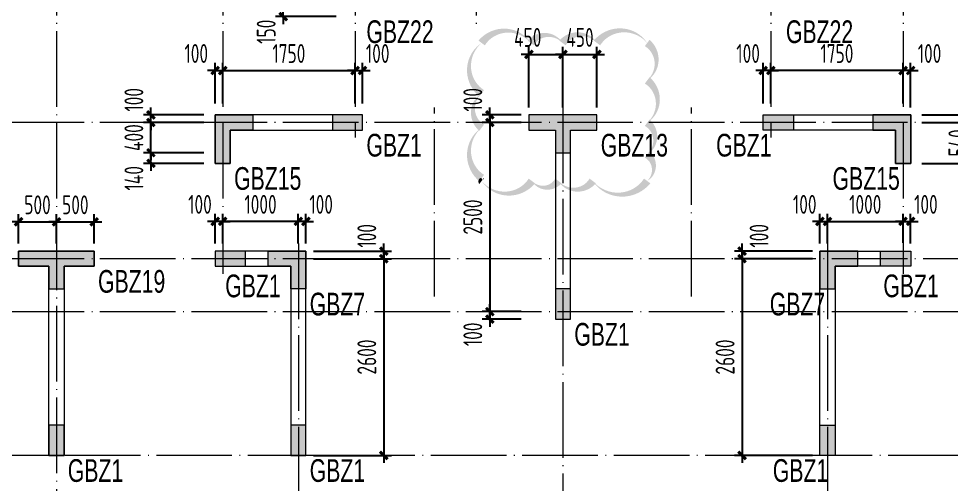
# Model space of a CAD drawing. Extents: x 5874492 to 7194610, y -939842 to -279257.
# Drawn here: x 6311310 to 6323649, y -764633 to -758479 of the extents above; entities that cross this region are included whole.
import ezdxf
from ezdxf.enums import TextEntityAlignment as Align

# ---------------------------------------------------------------- set-up
doc = ezdxf.new("R2010")
doc.units = 0
doc.header["$LTSCALE"] = 1000
doc.linetypes.add('DOTE', pattern=[2.42, 2, -0.2, 0.02, -0.2])
for name, color, linetype, lineweight in [('A-轴线-塔楼', 1, 'DOTE', 9), ('A-轴线-隔墙', 41, 'DOTE', 9), ('S-基础-HATCH', 251, 'Continuous', 20), ('S-墙柱-COLU', 50, 'Continuous', 20), ('S-墙柱-DIM', 3, 'Continuous', 20), ('S-墙柱-WALL', 6, 'Continuous', 20), ('S-通用-TEXT', 7, 'Continuous', 20)]:
    doc.layers.add(name, color=color, linetype=linetype, lineweight=lineweight)
doc.layers.add('S-活动层-非打印1', color=170, linetype='Continuous', plot=False)
doc.styles.add('BW_Dim', font='Bweng.shx', dxfattribs={"width": 0.7, "bigfont": 'hztxt.shx'})
doc.styles.add('TSSD_Dimension', font='tssdeng.shx', dxfattribs={"width": 0.7, "bigfont": 'tssdchn.shx'})
doc.dimstyles.new('TSSD_100_100', dxfattribs={"dimtxt": 250, "dimasz": 100, "dimexe": 100, "dimexo": 100, "dimgap": 100, "dimtad": 1, "dimdec": 0, "dimzin": 0, "dimdsep": 46, "dimtxsty": 'TSSD_Dimension', "dimblk": 'ARCHTICK', "dimcen": 0, "dimdle": 100, "dimclrt": 7, "dimadec": 0, "dimazin": 0, "dimtfac": 1, "dimtdec": 0, "dimtix": 1, "dimtmove": 2, "dimatfit": 0, "dimfxl": 0, "dimtolj": 1, "dimtzin": 0, "dimarcsym": 0})

# ---------------------------------------------------------------- blocks, each defined once
blk = doc.blocks.new('_ArchTick')
at = {"color": 0, "linetype": 'ByBlock', "const_width": 0.4}
blk.add_lwpolyline([(-0.5, -0.5), (0.5, 0.5)], dxfattribs=at)
blk = doc.blocks.new('*D1302')
at = {"layer": 'Defpoints', "color": 0, "transparency": 16777216}
for p in [(6311810, -761164), (6311310, -761551), (6311810, -761551)]:
    blk.add_point(p, dxfattribs=at)
at = {"layer": 'S-墙柱-DIM', "color": 0, "lineweight": -2, "transparency": 16777216}
for p, q in [((6311310, -761451), (6311310, -761064)), ((6311810, -761451), (6311810, -761064)), ((6311310, -761164), (6311210, -761164)), ((6311310, -761164), (6311810, -761164)), ((6311810, -761164), (6311910, -761164))]:
    blk.add_line(p, q, dxfattribs=at)
at = {"layer": 'S-墙柱-DIM', "color": 0, "lineweight": -2, "transparency": 16777216, "xscale": 100, "yscale": 100, "zscale": 100}
blk.add_blockref('_ArchTick', (6311310, -761164), dxfattribs=at)
at = {"layer": 'S-墙柱-DIM', "color": 0, "lineweight": -2, "transparency": 16777216, "xscale": 100, "yscale": 100, "zscale": 100, "rotation": 180}
blk.add_blockref('_ArchTick', (6311810, -761164), dxfattribs=at)
at = {"layer": 'S-墙柱-DIM', "color": 7, "transparency": 16777216, "insert": (6311560, -760939), "char_height": 250, "attachment_point": 5, "style": 'TSSD_Dimension'}
blk.add_mtext('\\A1;500', dxfattribs=at)
blk = doc.blocks.new('*D1303')
at = {"layer": 'Defpoints', "color": 0, "transparency": 16777216}
for p in [(6312310, -761164), (6311810, -761551), (6312310, -761551)]:
    blk.add_point(p, dxfattribs=at)
at = {"layer": 'S-墙柱-DIM', "color": 0, "lineweight": -2, "transparency": 16777216}
for p, q in [((6311810, -761451), (6311810, -761064)), ((6312310, -761451), (6312310, -761064)), ((6311810, -761164), (6311710, -761164)), ((6311810, -761164), (6312310, -761164)), ((6312310, -761164), (6312410, -761164))]:
    blk.add_line(p, q, dxfattribs=at)
at = {"layer": 'S-墙柱-DIM', "color": 0, "lineweight": -2, "transparency": 16777216, "xscale": 100, "yscale": 100, "zscale": 100}
blk.add_blockref('_ArchTick', (6311810, -761164), dxfattribs=at)
at = {"layer": 'S-墙柱-DIM', "color": 0, "lineweight": -2, "transparency": 16777216, "xscale": 100, "yscale": 100, "zscale": 100, "rotation": 180}
blk.add_blockref('_ArchTick', (6312310, -761164), dxfattribs=at)
at = {"layer": 'S-墙柱-DIM', "color": 7, "transparency": 16777216, "insert": (6312060, -760939), "char_height": 250, "attachment_point": 5, "style": 'TSSD_Dimension'}
blk.add_mtext('\\A1;500', dxfattribs=at)
blk = doc.blocks.new('*D1313')
at = {"layer": 'Defpoints', "color": 0, "transparency": 16777216}
for p in [(6313060, -759851), (6313860, -759851), (6313860, -760251)]:
    blk.add_point(p, dxfattribs=at)
at = {"layer": 'S-墙柱-DIM', "color": 0, "lineweight": -2, "transparency": 16777216}
for p, q in [((6313060, -759851), (6313060, -759751)), ((6313760, -759851), (6312960, -759851)), ((6313060, -760251), (6313060, -759851)), ((6313760, -760251), (6312960, -760251)), ((6313060, -760251), (6313060, -760351))]:
    blk.add_line(p, q, dxfattribs=at)
at = {"layer": 'S-墙柱-DIM', "color": 0, "lineweight": -2, "transparency": 16777216, "xscale": 100, "yscale": 100, "zscale": 100}
for p, rotation in [((6313060, -759851), 270), ((6313060, -760251), 90)]:
    blk.add_blockref('_ArchTick', p, dxfattribs=dict(at, rotation=rotation))
at = {"layer": 'S-墙柱-DIM', "color": 7, "transparency": 16777216, "insert": (6312835, -760051), "char_height": 250, "attachment_point": 5, "rotation": 90, "style": 'TSSD_Dimension'}
blk.add_mtext('\\A1;400', dxfattribs=at)
blk = doc.blocks.new('*D1314')
at = {"layer": 'Defpoints', "color": 0, "transparency": 16777216}
for p in [(6313060, -759751), (6313860, -759751), (6313860, -759851)]:
    blk.add_point(p, dxfattribs=at)
at = {"layer": 'S-墙柱-DIM', "color": 0, "lineweight": -2, "transparency": 16777216}
for p, q in [((6313060, -759751), (6313060, -759651)), ((6313760, -759751), (6312960, -759751)), ((6313060, -759851), (6313060, -759751)), ((6313760, -759851), (6312960, -759851)), ((6313060, -759851), (6313060, -759951))]:
    blk.add_line(p, q, dxfattribs=at)
at = {"layer": 'S-墙柱-DIM', "color": 0, "lineweight": -2, "transparency": 16777216, "xscale": 100, "yscale": 100, "zscale": 100}
for p, rotation in [((6313060, -759751), 270), ((6313060, -759851), 90)]:
    blk.add_blockref('_ArchTick', p, dxfattribs=dict(at, rotation=rotation))
at = {"layer": 'S-墙柱-DIM', "color": 7, "transparency": 16777216, "insert": (6312835, -759551), "char_height": 250, "attachment_point": 5, "rotation": 90, "style": 'TSSD_Dimension'}
blk.add_mtext('\\A1;100', dxfattribs=at)
blk = doc.blocks.new('*D1315')
at = {"layer": 'Defpoints', "color": 0, "transparency": 16777216}
for p in [(6315760, -759164), (6314010, -759701), (6315760, -759701)]:
    blk.add_point(p, dxfattribs=at)
at = {"layer": 'S-墙柱-DIM', "color": 0, "lineweight": -2, "transparency": 16777216}
for p, q in [((6314010, -759601), (6314010, -759064)), ((6315760, -759601), (6315760, -759064)), ((6313910, -759164), (6315860, -759164))]:
    blk.add_line(p, q, dxfattribs=at)
at = {"layer": 'S-墙柱-DIM', "color": 0, "lineweight": -2, "transparency": 16777216, "xscale": 100, "yscale": 100, "zscale": 100, "rotation": 180}
blk.add_blockref('_ArchTick', (6314010, -759164), dxfattribs=at)
at = {"layer": 'S-墙柱-DIM', "color": 0, "lineweight": -2, "transparency": 16777216, "xscale": 100, "yscale": 100, "zscale": 100}
blk.add_blockref('_ArchTick', (6315760, -759164), dxfattribs=at)
at = {"layer": 'S-墙柱-DIM', "color": 7, "transparency": 16777216, "insert": (6314885, -758939), "char_height": 250, "attachment_point": 5, "style": 'TSSD_Dimension'}
blk.add_mtext('\\A1;1750', dxfattribs=at)
blk = doc.blocks.new('*D1316')
at = {"layer": 'Defpoints', "color": 0, "transparency": 16777216}
for p in [(6315860, -759164), (6315760, -759701), (6315860, -759701)]:
    blk.add_point(p, dxfattribs=at)
at = {"layer": 'S-墙柱-DIM', "color": 0, "lineweight": -2, "transparency": 16777216}
for p, q in [((6315760, -759601), (6315760, -759064)), ((6315860, -759601), (6315860, -759064)), ((6315760, -759164), (6315660, -759164)), ((6315760, -759164), (6315860, -759164)), ((6315860, -759164), (6315960, -759164))]:
    blk.add_line(p, q, dxfattribs=at)
at = {"layer": 'S-墙柱-DIM', "color": 0, "lineweight": -2, "transparency": 16777216, "xscale": 100, "yscale": 100, "zscale": 100}
blk.add_blockref('_ArchTick', (6315760, -759164), dxfattribs=at)
at = {"layer": 'S-墙柱-DIM', "color": 0, "lineweight": -2, "transparency": 16777216, "xscale": 100, "yscale": 100, "zscale": 100, "rotation": 180}
blk.add_blockref('_ArchTick', (6315860, -759164), dxfattribs=at)
at = {"layer": 'S-墙柱-DIM', "color": 7, "transparency": 16777216, "insert": (6316060, -758939), "char_height": 250, "attachment_point": 5, "style": 'TSSD_Dimension'}
blk.add_mtext('\\A1;100', dxfattribs=at)
blk = doc.blocks.new('*D1317')
at = {"layer": 'Defpoints', "color": 0, "transparency": 16777216}
for p in [(6315110, -761651), (6315110, -764251), (6316141, -764251)]:
    blk.add_point(p, dxfattribs=at)
at = {"layer": 'S-墙柱-DIM', "color": 0, "lineweight": -2, "transparency": 16777216}
for p, q in [((6316141, -761551), (6316141, -764351)), ((6315210, -761651), (6316241, -761651)), ((6315210, -764251), (6316241, -764251))]:
    blk.add_line(p, q, dxfattribs=at)
at = {"layer": 'S-墙柱-DIM', "color": 0, "lineweight": -2, "transparency": 16777216, "xscale": 100, "yscale": 100, "zscale": 100}
for p, rotation in [((6316141, -761651), 90), ((6316141, -764251), 270)]:
    blk.add_blockref('_ArchTick', p, dxfattribs=dict(at, rotation=rotation))
at = {"layer": 'S-墙柱-DIM', "color": 7, "transparency": 16777216, "insert": (6315916, -762951), "char_height": 250, "attachment_point": 5, "rotation": 90, "style": 'TSSD_Dimension'}
blk.add_mtext('\\A1;2600', dxfattribs=at)
blk = doc.blocks.new('*D1318')
at = {"layer": 'Defpoints', "color": 0, "transparency": 16777216}
for p in [(6315110, -761551), (6316141, -761551), (6315110, -761651)]:
    blk.add_point(p, dxfattribs=at)
at = {"layer": 'S-墙柱-DIM', "color": 0, "lineweight": -2, "transparency": 16777216}
for p, q in [((6316141, -761551), (6316141, -761451)), ((6315210, -761551), (6316241, -761551)), ((6316141, -761651), (6316141, -761551)), ((6315210, -761651), (6316241, -761651)), ((6316141, -761651), (6316141, -761751))]:
    blk.add_line(p, q, dxfattribs=at)
at = {"layer": 'S-墙柱-DIM', "color": 0, "lineweight": -2, "transparency": 16777216, "xscale": 100, "yscale": 100, "zscale": 100}
for p, rotation in [((6316141, -761551), 270), ((6316141, -761651), 90)]:
    blk.add_blockref('_ArchTick', p, dxfattribs=dict(at, rotation=rotation))
at = {"layer": 'S-墙柱-DIM', "color": 7, "transparency": 16777216, "insert": (6315916, -761349), "char_height": 250, "attachment_point": 5, "rotation": 90, "style": 'TSSD_Dimension'}
blk.add_mtext('\\A1;100', dxfattribs=at)
blk = doc.blocks.new('*D1319')
at = {"layer": 'Defpoints', "color": 0, "transparency": 16777216}
for p in [(6313910, -761158), (6313910, -761551), (6314010, -761551)]:
    blk.add_point(p, dxfattribs=at)
at = {"layer": 'S-墙柱-DIM', "color": 0, "lineweight": -2, "transparency": 16777216}
for p, q in [((6313910, -761451), (6313910, -761058)), ((6314010, -761451), (6314010, -761058)), ((6313910, -761158), (6313810, -761158)), ((6314010, -761158), (6313910, -761158)), ((6314010, -761158), (6314110, -761158))]:
    blk.add_line(p, q, dxfattribs=at)
at = {"layer": 'S-墙柱-DIM', "color": 0, "lineweight": -2, "transparency": 16777216, "xscale": 100, "yscale": 100, "zscale": 100}
blk.add_blockref('_ArchTick', (6313910, -761158), dxfattribs=at)
at = {"layer": 'S-墙柱-DIM', "color": 0, "lineweight": -2, "transparency": 16777216, "xscale": 100, "yscale": 100, "zscale": 100, "rotation": 180}
blk.add_blockref('_ArchTick', (6314010, -761158), dxfattribs=at)
at = {"layer": 'S-墙柱-DIM', "color": 7, "transparency": 16777216, "insert": (6313709, -760933), "char_height": 250, "attachment_point": 5, "style": 'TSSD_Dimension'}
blk.add_mtext('\\A1;100', dxfattribs=at)
blk = doc.blocks.new('*D1320')
at = {"layer": 'Defpoints', "color": 0, "transparency": 16777216}
for p in [(6314010, -761158), (6314010, -761551), (6315010, -761551)]:
    blk.add_point(p, dxfattribs=at)
at = {"layer": 'S-墙柱-DIM', "color": 0, "lineweight": -2, "transparency": 16777216}
for p, q in [((6314010, -761451), (6314010, -761058)), ((6315010, -761451), (6315010, -761058)), ((6315110, -761158), (6313910, -761158))]:
    blk.add_line(p, q, dxfattribs=at)
at = {"layer": 'S-墙柱-DIM', "color": 0, "lineweight": -2, "transparency": 16777216, "xscale": 100, "yscale": 100, "zscale": 100, "rotation": 180}
blk.add_blockref('_ArchTick', (6314010, -761158), dxfattribs=at)
at = {"layer": 'S-墙柱-DIM', "color": 0, "lineweight": -2, "transparency": 16777216, "xscale": 100, "yscale": 100, "zscale": 100}
blk.add_blockref('_ArchTick', (6315010, -761158), dxfattribs=at)
at = {"layer": 'S-墙柱-DIM', "color": 7, "transparency": 16777216, "insert": (6314510, -760933), "char_height": 250, "attachment_point": 5, "style": 'TSSD_Dimension'}
blk.add_mtext('\\A1;1000', dxfattribs=at)
blk = doc.blocks.new('*D1321')
at = {"layer": 'Defpoints', "color": 0, "transparency": 16777216}
for p in [(6315010, -761158), (6315010, -761551), (6315110, -761551)]:
    blk.add_point(p, dxfattribs=at)
at = {"layer": 'S-墙柱-DIM', "color": 0, "lineweight": -2, "transparency": 16777216}
for p, q in [((6315010, -761451), (6315010, -761058)), ((6315110, -761451), (6315110, -761058)), ((6315010, -761158), (6314910, -761158)), ((6315110, -761158), (6315010, -761158)), ((6315110, -761158), (6315210, -761158))]:
    blk.add_line(p, q, dxfattribs=at)
at = {"layer": 'S-墙柱-DIM', "color": 0, "lineweight": -2, "transparency": 16777216, "xscale": 100, "yscale": 100, "zscale": 100}
blk.add_blockref('_ArchTick', (6315010, -761158), dxfattribs=at)
at = {"layer": 'S-墙柱-DIM', "color": 0, "lineweight": -2, "transparency": 16777216, "xscale": 100, "yscale": 100, "zscale": 100, "rotation": 180}
blk.add_blockref('_ArchTick', (6315110, -761158), dxfattribs=at)
at = {"layer": 'S-墙柱-DIM', "color": 7, "transparency": 16777216, "insert": (6315312, -760933), "char_height": 250, "attachment_point": 5, "style": 'TSSD_Dimension'}
blk.add_mtext('\\A1;100', dxfattribs=at)
blk = doc.blocks.new('*D1326')
at = {"layer": 'Defpoints', "color": 0, "transparency": 16777216}
for p in [(6317543, -762351), (6318060, -762351), (6318060, -762451)]:
    blk.add_point(p, dxfattribs=at)
at = {"layer": 'S-墙柱-DIM', "color": 0, "lineweight": -2, "transparency": 16777216}
for p, q in [((6317960, -762351), (6317443, -762351)), ((6317543, -762351), (6317543, -762251)), ((6317543, -762451), (6317543, -762351)), ((6317960, -762451), (6317443, -762451)), ((6317543, -762451), (6317543, -762551))]:
    blk.add_line(p, q, dxfattribs=at)
at = {"layer": 'S-墙柱-DIM', "color": 0, "lineweight": -2, "transparency": 16777216, "xscale": 100, "yscale": 100, "zscale": 100}
for p, rotation in [((6317543, -762351), 270), ((6317543, -762451), 90)]:
    blk.add_blockref('_ArchTick', p, dxfattribs=dict(at, rotation=rotation))
at = {"layer": 'S-墙柱-DIM', "color": 7, "transparency": 16777216, "insert": (6317318, -762651), "char_height": 250, "attachment_point": 5, "rotation": 90, "style": 'TSSD_Dimension'}
blk.add_mtext('\\A1;100', dxfattribs=at)
blk = doc.blocks.new('*D1327')
at = {"layer": 'Defpoints', "color": 0, "transparency": 16777216}
for p in [(6318060, -759851), (6317543, -762351), (6318060, -762351)]:
    blk.add_point(p, dxfattribs=at)
at = {"layer": 'S-墙柱-DIM', "color": 0, "lineweight": -2, "transparency": 16777216}
for p, q in [((6317543, -759751), (6317543, -762451)), ((6317960, -759851), (6317443, -759851)), ((6317960, -762351), (6317443, -762351))]:
    blk.add_line(p, q, dxfattribs=at)
at = {"layer": 'S-墙柱-DIM', "color": 0, "lineweight": -2, "transparency": 16777216, "xscale": 100, "yscale": 100, "zscale": 100}
for p, rotation in [((6317543, -759851), 90), ((6317543, -762351), 270)]:
    blk.add_blockref('_ArchTick', p, dxfattribs=dict(at, rotation=rotation))
at = {"layer": 'S-墙柱-DIM', "color": 7, "transparency": 16777216, "insert": (6317318, -761101), "char_height": 250, "attachment_point": 5, "rotation": 90, "style": 'TSSD_Dimension'}
blk.add_mtext('\\A1;2500', dxfattribs=at)
blk = doc.blocks.new('*D1328')
at = {"layer": 'Defpoints', "color": 0, "transparency": 16777216}
for p in [(6317543, -759751), (6318060, -759751), (6318060, -759851)]:
    blk.add_point(p, dxfattribs=at)
at = {"layer": 'S-墙柱-DIM', "color": 0, "lineweight": -2, "transparency": 16777216}
for p, q in [((6317543, -759751), (6317543, -759651)), ((6317960, -759751), (6317443, -759751)), ((6317543, -759851), (6317543, -759751)), ((6317960, -759851), (6317443, -759851)), ((6317543, -759851), (6317543, -759951))]:
    blk.add_line(p, q, dxfattribs=at)
at = {"layer": 'S-墙柱-DIM', "color": 0, "lineweight": -2, "transparency": 16777216, "xscale": 100, "yscale": 100, "zscale": 100}
for p, rotation in [((6317543, -759751), 270), ((6317543, -759851), 90)]:
    blk.add_blockref('_ArchTick', p, dxfattribs=dict(at, rotation=rotation))
at = {"layer": 'S-墙柱-DIM', "color": 7, "transparency": 16777216, "insert": (6317318, -759551), "char_height": 250, "attachment_point": 5, "rotation": 90, "style": 'TSSD_Dimension'}
blk.add_mtext('\\A1;100', dxfattribs=at)
blk = doc.blocks.new('*D1329')
at = {"layer": 'Defpoints', "color": 0, "transparency": 16777216}
for p in [(6318510, -758951), (6318060, -759751), (6318510, -759751)]:
    blk.add_point(p, dxfattribs=at)
at = {"layer": 'S-墙柱-DIM', "color": 0, "lineweight": -2, "transparency": 16777216}
for p, q in [((6318060, -759651), (6318060, -758851)), ((6318510, -759651), (6318510, -758851)), ((6318060, -758951), (6317960, -758951)), ((6318060, -758951), (6318510, -758951)), ((6318510, -758951), (6318610, -758951))]:
    blk.add_line(p, q, dxfattribs=at)
at = {"layer": 'S-墙柱-DIM', "color": 0, "lineweight": -2, "transparency": 16777216, "xscale": 100, "yscale": 100, "zscale": 100}
blk.add_blockref('_ArchTick', (6318060, -758951), dxfattribs=at)
at = {"layer": 'S-墙柱-DIM', "color": 0, "lineweight": -2, "transparency": 16777216, "xscale": 100, "yscale": 100, "zscale": 100, "rotation": 180}
blk.add_blockref('_ArchTick', (6318510, -758951), dxfattribs=at)
at = {"layer": 'S-墙柱-DIM', "color": 7, "transparency": 16777216, "insert": (6318045, -758726), "char_height": 250, "attachment_point": 5, "style": 'TSSD_Dimension'}
blk.add_mtext('\\A1;450', dxfattribs=at)
blk = doc.blocks.new('*D1330')
at = {"layer": 'Defpoints', "color": 0, "transparency": 16777216}
for p in [(6318960, -758951), (6318510, -759751), (6318960, -759751)]:
    blk.add_point(p, dxfattribs=at)
at = {"layer": 'S-墙柱-DIM', "color": 0, "lineweight": -2, "transparency": 16777216}
for p, q in [((6318510, -759651), (6318510, -758851)), ((6318960, -759651), (6318960, -758851)), ((6318510, -758951), (6318410, -758951)), ((6318510, -758951), (6318960, -758951)), ((6318960, -758951), (6319060, -758951))]:
    blk.add_line(p, q, dxfattribs=at)
at = {"layer": 'S-墙柱-DIM', "color": 0, "lineweight": -2, "transparency": 16777216, "xscale": 100, "yscale": 100, "zscale": 100}
blk.add_blockref('_ArchTick', (6318510, -758951), dxfattribs=at)
at = {"layer": 'S-墙柱-DIM', "color": 0, "lineweight": -2, "transparency": 16777216, "xscale": 100, "yscale": 100, "zscale": 100, "rotation": 180}
blk.add_blockref('_ArchTick', (6318960, -758951), dxfattribs=at)
at = {"layer": 'S-墙柱-DIM', "color": 7, "transparency": 16777216, "insert": (6318735, -758726), "char_height": 250, "attachment_point": 5, "style": 'TSSD_Dimension'}
blk.add_mtext('\\A1;450', dxfattribs=at)
blk = doc.blocks.new('*D1331')
at = {"layer": 'Defpoints', "color": 0, "transparency": 16777216}
for p in [(6314810, -758301), (6315610, -758301), (6315610, -758451)]:
    blk.add_point(p, dxfattribs=at)
at = {"layer": 'S-墙柱-DIM', "color": 0, "lineweight": -2, "transparency": 16777216}
for p, q in [((6314810, -758301), (6314810, -758201)), ((6315510, -758301), (6314710, -758301)), ((6314810, -758451), (6314810, -758301)), ((6315510, -758451), (6314710, -758451)), ((6314810, -758451), (6314810, -758551))]:
    blk.add_line(p, q, dxfattribs=at)
at = {"layer": 'S-墙柱-DIM', "color": 0, "lineweight": -2, "transparency": 16777216, "xscale": 100, "yscale": 100, "zscale": 100}
for p, rotation in [((6314810, -758301), 270), ((6314810, -758451), 90)]:
    blk.add_blockref('_ArchTick', p, dxfattribs=dict(at, rotation=rotation))
at = {"layer": 'S-墙柱-DIM', "color": 7, "transparency": 16777216, "insert": (6314585, -758651), "char_height": 250, "attachment_point": 5, "rotation": 90, "style": 'TSSD_Dimension'}
blk.add_mtext('\\A1;150', dxfattribs=at)
blk = doc.blocks.new('*D1406')
at = {"layer": 'Defpoints', "color": 0, "transparency": 16777216}
for p in [(6323160, -759851), (6323960, -759851), (6323160, -760391)]:
    blk.add_point(p, dxfattribs=at)
at = {"layer": 'S-墙柱-DIM', "color": 0, "lineweight": -2, "transparency": 16777216}
for p, q in [((6323960, -759851), (6323960, -759751)), ((6323260, -759851), (6324060, -759851)), ((6323960, -760391), (6323960, -759851)), ((6323260, -760391), (6324060, -760391)), ((6323960, -760391), (6323960, -760491))]:
    blk.add_line(p, q, dxfattribs=at)
at = {"layer": 'S-墙柱-DIM', "color": 0, "lineweight": -2, "transparency": 16777216, "xscale": 100, "yscale": 100, "zscale": 100}
for p, rotation in [((6323960, -759851), 270), ((6323960, -760391), 90)]:
    blk.add_blockref('_ArchTick', p, dxfattribs=dict(at, rotation=rotation))
at = {"layer": 'S-墙柱-DIM', "color": 7, "transparency": 16777216, "insert": (6323735, -760121), "char_height": 250, "attachment_point": 5, "rotation": 90, "style": 'TSSD_Dimension'}
blk.add_mtext('\\A1;540', dxfattribs=at)
blk = doc.blocks.new('*D1407')
at = {"layer": 'Defpoints', "color": 0, "transparency": 16777216}
for p in [(6323160, -759751), (6323960, -759751), (6323160, -759851)]:
    blk.add_point(p, dxfattribs=at)
at = {"layer": 'S-墙柱-DIM', "color": 0, "lineweight": -2, "transparency": 16777216}
for p, q in [((6323960, -759751), (6323960, -759651)), ((6323260, -759751), (6324060, -759751)), ((6323960, -759851), (6323960, -759751)), ((6323260, -759851), (6324060, -759851)), ((6323960, -759851), (6323960, -759951))]:
    blk.add_line(p, q, dxfattribs=at)
at = {"layer": 'S-墙柱-DIM', "color": 0, "lineweight": -2, "transparency": 16777216, "xscale": 100, "yscale": 100, "zscale": 100}
for p, rotation in [((6323960, -759751), 270), ((6323960, -759851), 90)]:
    blk.add_blockref('_ArchTick', p, dxfattribs=dict(at, rotation=rotation))
at = {"layer": 'S-墙柱-DIM', "color": 7, "transparency": 16777216, "insert": (6324185, -759551), "char_height": 250, "attachment_point": 5, "rotation": 90, "style": 'TSSD_Dimension'}
blk.add_mtext('\\A1;100', dxfattribs=at)
blk = doc.blocks.new('*D1408')
at = {"layer": 'Defpoints', "color": 0, "transparency": 16777216}
for p in [(6321260, -759164), (6321260, -759701), (6323010, -759701)]:
    blk.add_point(p, dxfattribs=at)
at = {"layer": 'S-墙柱-DIM', "color": 0, "lineweight": -2, "transparency": 16777216}
for p, q in [((6321260, -759601), (6321260, -759064)), ((6323010, -759601), (6323010, -759064)), ((6323110, -759164), (6321160, -759164))]:
    blk.add_line(p, q, dxfattribs=at)
at = {"layer": 'S-墙柱-DIM', "color": 0, "lineweight": -2, "transparency": 16777216, "xscale": 100, "yscale": 100, "zscale": 100, "rotation": 180}
blk.add_blockref('_ArchTick', (6321260, -759164), dxfattribs=at)
at = {"layer": 'S-墙柱-DIM', "color": 0, "lineweight": -2, "transparency": 16777216, "xscale": 100, "yscale": 100, "zscale": 100}
blk.add_blockref('_ArchTick', (6323010, -759164), dxfattribs=at)
at = {"layer": 'S-墙柱-DIM', "color": 7, "transparency": 16777216, "insert": (6322135, -758939), "char_height": 250, "attachment_point": 5, "style": 'TSSD_Dimension'}
blk.add_mtext('\\A1;1750', dxfattribs=at)
blk = doc.blocks.new('*D1409')
at = {"layer": 'Defpoints', "color": 0, "transparency": 16777216}
for p in [(6321160, -759164), (6321160, -759701), (6321260, -759701)]:
    blk.add_point(p, dxfattribs=at)
at = {"layer": 'S-墙柱-DIM', "color": 0, "lineweight": -2, "transparency": 16777216}
for p, q in [((6321160, -759601), (6321160, -759064)), ((6321260, -759601), (6321260, -759064)), ((6321160, -759164), (6321060, -759164)), ((6321260, -759164), (6321160, -759164)), ((6321260, -759164), (6321360, -759164))]:
    blk.add_line(p, q, dxfattribs=at)
at = {"layer": 'S-墙柱-DIM', "color": 0, "lineweight": -2, "transparency": 16777216, "xscale": 100, "yscale": 100, "zscale": 100}
blk.add_blockref('_ArchTick', (6321160, -759164), dxfattribs=at)
at = {"layer": 'S-墙柱-DIM', "color": 0, "lineweight": -2, "transparency": 16777216, "xscale": 100, "yscale": 100, "zscale": 100, "rotation": 180}
blk.add_blockref('_ArchTick', (6321260, -759164), dxfattribs=at)
at = {"layer": 'S-墙柱-DIM', "color": 7, "transparency": 16777216, "insert": (6320960, -758939), "char_height": 250, "attachment_point": 5, "style": 'TSSD_Dimension'}
blk.add_mtext('\\A1;100', dxfattribs=at)
blk = doc.blocks.new('*D1410')
at = {"layer": 'Defpoints', "color": 0, "transparency": 16777216}
for p in [(6321910, -761651), (6320880, -764251), (6321910, -764251)]:
    blk.add_point(p, dxfattribs=at)
at = {"layer": 'S-墙柱-DIM', "color": 0, "lineweight": -2, "transparency": 16777216}
for p, q in [((6320880, -761551), (6320880, -764351)), ((6321810, -761651), (6320780, -761651)), ((6321810, -764251), (6320780, -764251))]:
    blk.add_line(p, q, dxfattribs=at)
at = {"layer": 'S-墙柱-DIM', "color": 0, "lineweight": -2, "transparency": 16777216, "xscale": 100, "yscale": 100, "zscale": 100}
for p, rotation in [((6320880, -761651), 90), ((6320880, -764251), 270)]:
    blk.add_blockref('_ArchTick', p, dxfattribs=dict(at, rotation=rotation))
at = {"layer": 'S-墙柱-DIM', "color": 7, "transparency": 16777216, "insert": (6320655, -762951), "char_height": 250, "attachment_point": 5, "rotation": 90, "style": 'TSSD_Dimension'}
blk.add_mtext('\\A1;2600', dxfattribs=at)
blk = doc.blocks.new('*D1411')
at = {"layer": 'Defpoints', "color": 0, "transparency": 16777216}
for p in [(6320880, -761551), (6321910, -761551), (6321910, -761651)]:
    blk.add_point(p, dxfattribs=at)
at = {"layer": 'S-墙柱-DIM', "color": 0, "lineweight": -2, "transparency": 16777216}
for p, q in [((6320880, -761551), (6320880, -761451)), ((6321810, -761551), (6320780, -761551)), ((6320880, -761651), (6320880, -761551)), ((6321810, -761651), (6320780, -761651)), ((6320880, -761651), (6320880, -761751))]:
    blk.add_line(p, q, dxfattribs=at)
at = {"layer": 'S-墙柱-DIM', "color": 0, "lineweight": -2, "transparency": 16777216, "xscale": 100, "yscale": 100, "zscale": 100}
for p, rotation in [((6320880, -761551), 270), ((6320880, -761651), 90)]:
    blk.add_blockref('_ArchTick', p, dxfattribs=dict(at, rotation=rotation))
at = {"layer": 'S-墙柱-DIM', "color": 7, "transparency": 16777216, "insert": (6321105, -761349), "char_height": 250, "attachment_point": 5, "rotation": 90, "style": 'TSSD_Dimension'}
blk.add_mtext('\\A1;100', dxfattribs=at)
blk = doc.blocks.new('*D1412')
at = {"layer": 'Defpoints', "color": 0, "transparency": 16777216}
for p in [(6323110, -761158), (6323010, -761541), (6323110, -761551)]:
    blk.add_point(p, dxfattribs=at)
at = {"layer": 'S-墙柱-DIM', "color": 0, "lineweight": -2, "transparency": 16777216}
for p, q in [((6323010, -761441), (6323010, -761058)), ((6323110, -761451), (6323110, -761058)), ((6323010, -761158), (6322910, -761158)), ((6323010, -761158), (6323110, -761158)), ((6323110, -761158), (6323210, -761158))]:
    blk.add_line(p, q, dxfattribs=at)
at = {"layer": 'S-墙柱-DIM', "color": 0, "lineweight": -2, "transparency": 16777216, "xscale": 100, "yscale": 100, "zscale": 100}
blk.add_blockref('_ArchTick', (6323010, -761158), dxfattribs=at)
at = {"layer": 'S-墙柱-DIM', "color": 0, "lineweight": -2, "transparency": 16777216, "xscale": 100, "yscale": 100, "zscale": 100, "rotation": 180}
blk.add_blockref('_ArchTick', (6323110, -761158), dxfattribs=at)
at = {"layer": 'S-墙柱-DIM', "color": 7, "transparency": 16777216, "insert": (6323312, -760933), "char_height": 250, "attachment_point": 5, "style": 'TSSD_Dimension'}
blk.add_mtext('\\A1;100', dxfattribs=at)
blk = doc.blocks.new('*D1413')
at = {"layer": 'Defpoints', "color": 0, "transparency": 16777216}
for p in [(6323010, -761158), (6322010, -761551), (6323010, -761541)]:
    blk.add_point(p, dxfattribs=at)
at = {"layer": 'S-墙柱-DIM', "color": 0, "lineweight": -2, "transparency": 16777216}
for p, q in [((6322010, -761451), (6322010, -761058)), ((6323010, -761441), (6323010, -761058)), ((6321910, -761158), (6323110, -761158))]:
    blk.add_line(p, q, dxfattribs=at)
at = {"layer": 'S-墙柱-DIM', "color": 0, "lineweight": -2, "transparency": 16777216, "xscale": 100, "yscale": 100, "zscale": 100, "rotation": 180}
blk.add_blockref('_ArchTick', (6322010, -761158), dxfattribs=at)
at = {"layer": 'S-墙柱-DIM', "color": 0, "lineweight": -2, "transparency": 16777216, "xscale": 100, "yscale": 100, "zscale": 100}
blk.add_blockref('_ArchTick', (6323010, -761158), dxfattribs=at)
at = {"layer": 'S-墙柱-DIM', "color": 7, "transparency": 16777216, "insert": (6322510, -760933), "char_height": 250, "attachment_point": 5, "style": 'TSSD_Dimension'}
blk.add_mtext('\\A1;1000', dxfattribs=at)
blk = doc.blocks.new('*D1414')
at = {"layer": 'Defpoints', "color": 0, "transparency": 16777216}
for p in [(6322010, -761158), (6321910, -761551), (6322010, -761551)]:
    blk.add_point(p, dxfattribs=at)
at = {"layer": 'S-墙柱-DIM', "color": 0, "lineweight": -2, "transparency": 16777216}
for p, q in [((6321910, -761451), (6321910, -761058)), ((6322010, -761451), (6322010, -761058)), ((6321910, -761158), (6321810, -761158)), ((6321910, -761158), (6322010, -761158)), ((6322010, -761158), (6322110, -761158))]:
    blk.add_line(p, q, dxfattribs=at)
at = {"layer": 'S-墙柱-DIM', "color": 0, "lineweight": -2, "transparency": 16777216, "xscale": 100, "yscale": 100, "zscale": 100}
blk.add_blockref('_ArchTick', (6321910, -761158), dxfattribs=at)
at = {"layer": 'S-墙柱-DIM', "color": 0, "lineweight": -2, "transparency": 16777216, "xscale": 100, "yscale": 100, "zscale": 100, "rotation": 180}
blk.add_blockref('_ArchTick', (6322010, -761158), dxfattribs=at)
at = {"layer": 'S-墙柱-DIM', "color": 7, "transparency": 16777216, "insert": (6321709, -760933), "char_height": 250, "attachment_point": 5, "style": 'TSSD_Dimension'}
blk.add_mtext('\\A1;100', dxfattribs=at)
blk = doc.blocks.new('*D1419')
at = {"layer": 'Defpoints', "color": 0, "transparency": 16777216}
for p in [(6313060, -760251), (6313860, -760251), (6313860, -760391)]:
    blk.add_point(p, dxfattribs=at)
at = {"layer": 'S-墙柱-DIM', "color": 0, "lineweight": -2, "transparency": 16777216}
for p, q in [((6313760, -760251), (6312960, -760251)), ((6313060, -760251), (6313060, -760151)), ((6313060, -760391), (6313060, -760251)), ((6313760, -760391), (6312960, -760391)), ((6313060, -760391), (6313060, -760491))]:
    blk.add_line(p, q, dxfattribs=at)
at = {"layer": 'S-墙柱-DIM', "color": 0, "lineweight": -2, "transparency": 16777216, "xscale": 100, "yscale": 100, "zscale": 100}
for p, rotation in [((6313060, -760251), 270), ((6313060, -760391), 90)]:
    blk.add_blockref('_ArchTick', p, dxfattribs=dict(at, rotation=rotation))
at = {"layer": 'S-墙柱-DIM', "color": 7, "transparency": 16777216, "insert": (6312835, -760588), "char_height": 250, "attachment_point": 5, "rotation": 90, "style": 'TSSD_Dimension'}
blk.add_mtext('\\A1;140', dxfattribs=at)
blk = doc.blocks.new('*D1641')
at = {"layer": 'Defpoints', "color": 0, "transparency": 16777216}
for p in [(6314010, -759164), (6313910, -759701), (6314010, -759701)]:
    blk.add_point(p, dxfattribs=at)
at = {"layer": 'S-墙柱-DIM', "color": 0, "lineweight": -2, "transparency": 16777216}
for p, q in [((6313910, -759601), (6313910, -759064)), ((6314010, -759601), (6314010, -759064)), ((6313910, -759164), (6313810, -759164)), ((6313910, -759164), (6314010, -759164)), ((6314010, -759164), (6314110, -759164))]:
    blk.add_line(p, q, dxfattribs=at)
at = {"layer": 'S-墙柱-DIM', "color": 0, "lineweight": -2, "transparency": 16777216, "xscale": 100, "yscale": 100, "zscale": 100}
blk.add_blockref('_ArchTick', (6313910, -759164), dxfattribs=at)
at = {"layer": 'S-墙柱-DIM', "color": 0, "lineweight": -2, "transparency": 16777216, "xscale": 100, "yscale": 100, "zscale": 100, "rotation": 180}
blk.add_blockref('_ArchTick', (6314010, -759164), dxfattribs=at)
at = {"layer": 'S-墙柱-DIM', "color": 7, "transparency": 16777216, "insert": (6313660, -758939), "char_height": 250, "attachment_point": 5, "style": 'TSSD_Dimension'}
blk.add_mtext('\\A1;100', dxfattribs=at)
blk = doc.blocks.new('*D1642')
at = {"layer": 'Defpoints', "color": 0, "transparency": 16777216}
for p in [(6323010, -759164), (6323010, -759701), (6323110, -759751)]:
    blk.add_point(p, dxfattribs=at)
at = {"layer": 'S-墙柱-DIM', "color": 0, "lineweight": -2, "transparency": 16777216}
for p, q in [((6323010, -759601), (6323010, -759064)), ((6323110, -759651), (6323110, -759064)), ((6323010, -759164), (6322910, -759164)), ((6323110, -759164), (6323010, -759164)), ((6323110, -759164), (6323210, -759164))]:
    blk.add_line(p, q, dxfattribs=at)
at = {"layer": 'S-墙柱-DIM', "color": 0, "lineweight": -2, "transparency": 16777216, "xscale": 100, "yscale": 100, "zscale": 100}
blk.add_blockref('_ArchTick', (6323010, -759164), dxfattribs=at)
at = {"layer": 'S-墙柱-DIM', "color": 0, "lineweight": -2, "transparency": 16777216, "xscale": 100, "yscale": 100, "zscale": 100, "rotation": 180}
blk.add_blockref('_ArchTick', (6323110, -759164), dxfattribs=at)
at = {"layer": 'S-墙柱-DIM', "color": 7, "transparency": 16777216, "insert": (6323360, -758939), "char_height": 250, "attachment_point": 5, "style": 'TSSD_Dimension'}
blk.add_mtext('\\A1;100', dxfattribs=at)
blk = doc.blocks.new('ZHOUWANG3')
at = {"layer": 'A-轴线-塔楼', "linetype": 'DOTE', "ltscale": 0.5}
for p, q in [((105552, 248942), (105552, 226834)), ((107752, 248942), (107752, 239686)), ((109502, 248942), (109502, 241486)), ((111102, 248942), (111102, 242986)), ((115002, 248942), (115002, 241486)), ((116752, 248942), (116752, 239686)), ((112252, 241886), (112252, 226834)), ((139798, 241686), (85362, 241686)), ((108752, 240086), (108752, 226834)), ((115752, 240086), (115752, 226834)), ((139798, 239886), (85362, 239886)), ((139798, 239186), (85362, 239186))]:
    blk.add_line(p, q, dxfattribs=at)
at = {"layer": 'A-轴线-隔墙', "ltscale": 0.5}
for p, q in [((110552, 239386), (110552, 241886)), ((113952, 239386), (113952, 241886)), ((122394, 237286), (101608, 237286))]:
    blk.add_line(p, q, dxfattribs=at)

msp = doc.modelspace()

# ---------------------------------------------------------------- hatches: boundary and pattern name
at = {"layer": 'S-基础-HATCH'}
for points in [[(6314110.4, -759950.9), (6314110.4, -760390.9), (6313910.4, -760390.9), (6313910.4, -759750.9), (6314410.4, -759750.9), (6314410.4, -759950.9)], [(6315860.4, -759950.9), (6315860.4, -759750.9), (6315460.4, -759750.9), (6315460.4, -759950.9)], [(6318060.4, -759750.9), (6318060.4, -759950.9), (6318410.4, -759950.9), (6318410.4, -760250.9), (6318610.4, -760250.9), (6318610.4, -759950.9), (6318960.4, -759950.9), (6318960.4, -759750.9)], [(6321160.4, -759950.9), (6321160.4, -759750.9), (6321560.4, -759750.9), (6321560.4, -759950.9)], [(6322910.4, -759950.9), (6322910.4, -760390.9), (6323110.4, -760390.9), (6323110.4, -759750.9), (6322610.4, -759750.9), (6322610.4, -759950.9)], [(6311310.4, -761550.9), (6311310.4, -761750.9), (6311710.4, -761750.9), (6311710.4, -762050.9), (6311910.4, -762050.9), (6311910.4, -761750.9), (6312310.4, -761750.9), (6312310.4, -761550.9)], [(6314310.4, -761550.9), (6313910.4, -761550.9), (6313910.4, -761750.9), (6314310.4, -761750.9)], [(6314910.4, -761750.9), (6314610.4, -761750.9), (6314610.4, -761550.9), (6315110.4, -761550.9), (6315110.4, -762050.9), (6314910.4, -762050.9)], [(6322110.4, -761750.9), (6322410.4, -761750.9), (6322410.4, -761550.9), (6321910.4, -761550.9), (6321910.4, -762050.9), (6322110.4, -762050.9)], [(6322710.4, -761550.9), (6323110.4, -761550.9), (6323110.4, -761750.9), (6322710.4, -761750.9)], [(6318410.4, -762450.9), (6318610.4, -762450.9), (6318610.4, -762050.9), (6318410.4, -762050.9)], [(6311710.4, -764250.9), (6311910.4, -764250.9), (6311910.4, -763850.9), (6311710.4, -763850.9)], [(6314910.4, -764250.9), (6315110.4, -764250.9), (6315110.4, -763850.9), (6314910.4, -763850.9)], [(6322110.4, -764250.9), (6321910.4, -764250.9), (6321910.4, -763850.9), (6322110.4, -763850.9)]]:
    msp.add_hatch(color=256, dxfattribs=at).paths.add_polyline_path(points)

# ---------------------------------------------------------------- linework, layer by layer
at = {"layer": 'S-墙柱-COLU'}
for points in [[(6314110.4, -759950.9), (6314110.4, -760390.9), (6313910.4, -760390.9), (6313910.4, -759750.9), (6314410.4, -759750.9), (6314410.4, -759950.9)], [(6315860.4, -759950.9), (6315860.4, -759750.9), (6315460.4, -759750.9), (6315460.4, -759950.9)], [(6318060.4, -759750.9), (6318060.4, -759950.9), (6318410.4, -759950.9), (6318410.4, -760250.9), (6318610.4, -760250.9), (6318610.4, -759950.9), (6318960.4, -759950.9), (6318960.4, -759750.9)], [(6321160.4, -759950.9), (6321160.4, -759750.9), (6321560.4, -759750.9), (6321560.4, -759950.9)], [(6322910.4, -759950.9), (6322910.4, -760390.9), (6323110.4, -760390.9), (6323110.4, -759750.9), (6322610.4, -759750.9), (6322610.4, -759950.9)], [(6311310.4, -761550.9), (6311310.4, -761750.9), (6311710.4, -761750.9), (6311710.4, -762050.9), (6311910.4, -762050.9), (6311910.4, -761750.9), (6312310.4, -761750.9), (6312310.4, -761550.9)], [(6314310.4, -761550.9), (6313910.4, -761550.9), (6313910.4, -761750.9), (6314310.4, -761750.9)], [(6314910.4, -761750.9), (6314610.4, -761750.9), (6314610.4, -761550.9), (6315110.4, -761550.9), (6315110.4, -762050.9), (6314910.4, -762050.9)], [(6322110.4, -761750.9), (6322410.4, -761750.9), (6322410.4, -761550.9), (6321910.4, -761550.9), (6321910.4, -762050.9), (6322110.4, -762050.9)], [(6322710.4, -761550.9), (6323110.4, -761550.9), (6323110.4, -761750.9), (6322710.4, -761750.9)], [(6318410.4, -762450.9), (6318610.4, -762450.9), (6318610.4, -762050.9), (6318410.4, -762050.9)], [(6311710.4, -764250.9), (6311910.4, -764250.9), (6311910.4, -763850.9), (6311710.4, -763850.9)], [(6314910.4, -764250.9), (6315110.4, -764250.9), (6315110.4, -763850.9), (6314910.4, -763850.9)], [(6322110.4, -764250.9), (6321910.4, -764250.9), (6321910.4, -763850.9), (6322110.4, -763850.9)]]:
    msp.add_lwpolyline(points, close=True, dxfattribs=at)
at = {"layer": 'S-墙柱-WALL'}
for points in [[(6314110.4, -759950.9), (6315860.4, -759950.9), (6315860.4, -759750.9), (6313910.4, -759750.9), (6313910.4, -760390.9), (6314110.4, -760390.9)], [(6318410.4, -762450.9), (6318610.4, -762450.9), (6318610.4, -759950.9), (6318960.4, -759950.9), (6318960.4, -759750.9), (6318060.4, -759750.9), (6318060.4, -759950.9), (6318410.4, -759950.9)], [(6322910.4, -759950.9), (6321160.4, -759950.9), (6321160.4, -759750.9), (6323110.4, -759750.9), (6323110.4, -760390.9), (6322910.4, -760390.9)], [(6311910.4, -764250.9), (6311710.4, -764250.9), (6311710.4, -761750.9), (6311310.4, -761750.9), (6311310.4, -761550.9), (6312310.4, -761550.9), (6312310.4, -761750.9), (6311910.4, -761750.9)], [(6313910.4, -761750.9), (6314910.4, -761750.9), (6314910.4, -764250.9), (6315110.4, -764250.9), (6315110.4, -761550.9), (6313910.4, -761550.9)], [(6323110.4, -761750.9), (6322110.4, -761750.9), (6322110.4, -764250.9), (6321910.4, -764250.9), (6321910.4, -761550.9), (6323110.4, -761550.9)]]:
    msp.add_lwpolyline(points, close=True, dxfattribs=at)
at = {"layer": 'S-活动层-非打印1'}
msp.add_lwpolyline([(6317434.9, -758799.9, 0, 105, 0.5), (6317434.9, -759464.9, 0, 105, 0.5), (6317434.9, -759919.9, 0, 105, 0.5), (6317434.9, -760584.9, 0, 105, 0.5), (6317434.9, -760623.9, 0, 105, 0.5), (6318099.9, -760623.9, 0, 105, 0.5), (6318449.9, -760623.9, 0, 105, 0.5), (6318904.9, -760623.9, 0, 105, 0.5), (6319625.1, -760623.9, 0, 105, 0.5), (6319625.1, -760273.9, 0, 105, 0.5), (6319625.1, -759853.9, 0, 105, 0.5), (6319625.1, -759293.9, 0, 105, 0.5), (6319625.1, -758799.9, 0, 105, 0.5), (6318960.1, -758799.9, 0, 105, 0.5), (6318505.1, -758799.9, 0, 105, 0.5), (6318085.1, -758799.9, 0, 105, 0.5)], format="xyseb", close=True, dxfattribs=at)

# ---------------------------------------------------------------- block references
msp.add_blockref('ZHOUWANG3', (6206258.5, -1001537.3))

# ---------------------------------------------------------------- texts
at = {"layer": 'S-通用-TEXT', "style": 'BW_Dim', "width": 0.7}
for s, p in [('GBZ22', (6315910.4, -758500.9)), ('GBZ22', (6321460.4, -758500.9)), ('GBZ1', (6315910.4, -760000.9)), ('GBZ13', (6319010.4, -760000.9)), ('GBZ1', (6320537, -760000.9)), ('GBZ15', (6314160.4, -760440.9)), ('GBZ15', (6322077, -760440.9)), ('GBZ19', (6312360.4, -761800.9)), ('GBZ1', (6314043.2, -761861)), ('GBZ1', (6322748.9, -761860.4)), ('GBZ7', (6315160.4, -762100.9)), ('GBZ7', (6321246.6, -762100.9)), ('GBZ1', (6318660.4, -762500.9)), ('GBZ1', (6311960.4, -764300.9)), ('GBZ1', (6315160.4, -764300.9)), ('GBZ1', (6321287, -764300.9))]:
    msp.add_text(s, height=300, dxfattribs=at).set_placement(p, align=Align.TOP_LEFT)

# ---------------------------------------------------------------- dimensions: what is measured, and where the dimension line sits
at = {"layer": 'S-墙柱-DIM'}
for base, p1, p2, angle, picture, middle in [((6314810.4, -758300.9), (6315610.4, -758450.9), (6315610.4, -758300.9), 90, '*D1331', (6314585.4, -758650.9)), ((6321160.4, -759164.3), (6321260.4, -759700.9), (6321160.4, -759700.9), 180, '*D1409', (6320960.4, -758939.3)), ((6323010.4, -759164.3), (6323110.4, -759750.9), (6323010.4, -759700.9), 180, '*D1642', (6323360.4, -758939.3)), ((6313060.4, -759750.9), (6313860.4, -759850.9), (6313860.4, -759750.9), 90, '*D1314', (6312835.4, -759550.9)), ((6317542.7, -759750.9), (6318060.4, -759850.9), (6318060.4, -759750.9), 90, '*D1328', (6317317.7, -759550.9)), ((6323960.4, -759750.9), (6323160.4, -759850.9), (6323160.4, -759750.9), 90, '*D1407', (6324185.4, -759550.9)), ((6313060.4, -760250.9), (6313860.4, -760390.9), (6313860.4, -760250.9), 90, '*D1419', (6312835.4, -760587.9)), ((6313910.4, -761157.7), (6314010.4, -761550.9), (6313910.4, -761550.9), 180, '*D1319', (6313708.8, -760932.7)), ((6315010.4, -761157.7), (6315110.4, -761550.9), (6315010.4, -761550.9), 180, '*D1321', (6315312, -760932.7)), ((6316140.9, -761550.9), (6315110.4, -761650.9), (6315110.4, -761550.9), 90, '*D1318', (6315915.9, -761349.3)), ((6320880, -761550.9), (6321910.4, -761650.9), (6321910.4, -761550.9), 90, '*D1411', (6321105, -761349.3)), ((6317542.7, -762350.9), (6318060.4, -762450.9), (6318060.4, -762350.9), 90, '*D1326', (6317317.7, -762650.9))]:
    dim = msp.add_linear_dim(base=base, p1=p1, p2=p2, angle=angle, dimstyle='TSSD_100_100', dxfattribs=at)
    dim.commit()
    dim.dimension.update_dxf_attribs({"geometry": picture, "text_midpoint": middle, "dimtype": 128})
for base, p1, p2, picture, middle in [((6318510.4, -758950.9), (6318060.4, -759750.9), (6318510.4, -759750.9), '*D1329', (6318045.4, -758725.9)), ((6314010.4, -759164.3), (6313910.4, -759700.9), (6314010.4, -759700.9), '*D1641', (6313660.4, -758939.3)), ((6315860.4, -759164.3), (6315760.4, -759700.9), (6315860.4, -759700.9), '*D1316', (6316060.4, -758939.3)), ((6322010.4, -761157.7), (6321910.4, -761550.9), (6322010.4, -761550.9), '*D1414', (6321708.8, -760932.7)), ((6323110.4, -761157.7), (6323010.4, -761540.7), (6323110.4, -761550.9), '*D1412', (6323312, -760932.7))]:
    dim = msp.add_linear_dim(base=base, p1=p1, p2=p2, dimstyle='TSSD_100_100', dxfattribs=at)
    dim.commit()
    dim.dimension.update_dxf_attribs({"geometry": picture, "text_midpoint": middle, "dimtype": 128})
for base, p1, p2, picture, middle in [((6318960.4, -758950.9), (6318510.4, -759750.9), (6318960.4, -759750.9), '*D1330', (6318735.4, -758725.9)), ((6315760.4, -759164.3), (6314010.4, -759700.9), (6315760.4, -759700.9), '*D1315', (6314885.4, -758939.3)), ((6311810.4, -761164.1), (6311310.4, -761550.9), (6311810.4, -761550.9), '*D1302', (6311560.4, -760939.1)), ((6312310.4, -761164.1), (6311810.4, -761550.9), (6312310.4, -761550.9), '*D1303', (6312060.4, -760939.1)), ((6323010.4, -761157.7), (6322010.4, -761550.9), (6323010.4, -761540.7), '*D1413', (6322510.4, -760932.7))]:
    dim = msp.add_linear_dim(base=base, p1=p1, p2=p2, dimstyle='TSSD_100_100', dxfattribs=at)
    dim.commit()
    dim.dimension.update_dxf_attribs({"geometry": picture, "text_midpoint": middle})
for base, p1, p2, angle, picture, middle in [((6321260.4, -759164.3), (6323010.4, -759700.9), (6321260.4, -759700.9), 180, '*D1408', (6322135.4, -758939.3)), ((6313060.4, -759850.9), (6313860.4, -760250.9), (6313860.4, -759850.9), 90, '*D1313', (6312835.4, -760050.9)), ((6317542.7, -762350.9), (6318060.4, -759850.9), (6318060.4, -762350.9), 90, '*D1327', (6317317.7, -761100.9)), ((6323960.4, -759850.9), (6323160.4, -760390.9), (6323160.4, -759850.9), 90, '*D1406', (6323735.4, -760120.9)), ((6314010.4, -761157.7), (6315010.4, -761550.9), (6314010.4, -761550.9), 180, '*D1320', (6314510.4, -760932.7)), ((6316140.9, -764250.9), (6315110.4, -761650.9), (6315110.4, -764250.9), 90, '*D1317', (6315915.9, -762950.9)), ((6320880, -764250.9), (6321910.4, -761650.9), (6321910.4, -764250.9), 90, '*D1410', (6320655, -762950.9))]:
    dim = msp.add_linear_dim(base=base, p1=p1, p2=p2, angle=angle, dimstyle='TSSD_100_100', dxfattribs=at)
    dim.commit()
    dim.dimension.update_dxf_attribs({"geometry": picture, "text_midpoint": middle})

doc.saveas('drawing.dxf')
